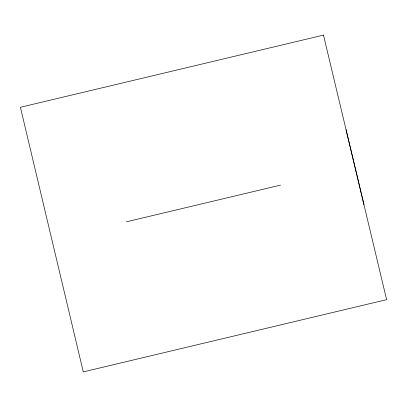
<?xml version="1.0" encoding="UTF-8"?>
<svg xmlns="http://www.w3.org/2000/svg" width="407" height="407" viewBox="0 0 407 407"><rect width="100%" height="100%" fill="white"/><g stroke="black" fill="none" stroke-linecap="round" stroke-linejoin="round"><path stroke-width="0.61" d="M126.358 221.825L280.515 185.119M346.062 129.721L363.975 204.66M323.489 35.109L20.406 107.275L83.282 371.886L386.609 299.659L323.489 35.109"/></g></svg>
